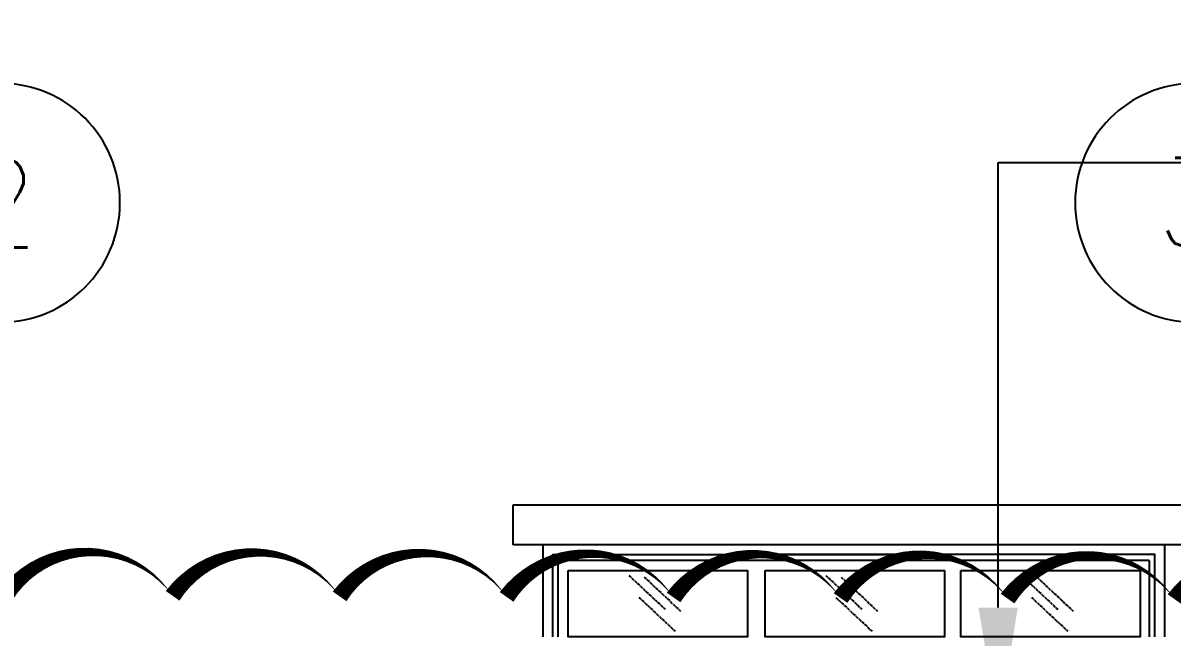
# Model space of a CAD drawing. Header units: inches. Extents: x 102027 to 175311, y -32523 to 10797.
# Drawn here: x 119899 to 125673, y -22463 to -19380 of the extents above; entities that cross this region are included whole.
import ezdxf
from ezdxf import colors
from ezdxf.entities.mleader import LeaderData, LeaderLine
from ezdxf.enums import TextEntityAlignment as Align
from ezdxf.math import Vec2, Vec3

# ---------------------------------------------------------------- set-up
doc = ezdxf.new("R2010")
doc.units = ezdxf.units.IN
doc.header["$MEASUREMENT"] = 0
doc.linetypes.add('CENTER', pattern=[2, 1.25, -0.25, 0.25, -0.25])
doc.linetypes.add('HIDDEN2', pattern=[0.1875, 0.125, -0.0625])
for name, color, linetype in [('GRID_TXT45', 4, 'Continuous'), ('M-HVAC-DUCT-NEW', 5, 'Continuous'), ('M-HVAC-PIPE-NEW', 6, 'HIDDEN2'), ('M-X-BKGD', 8, 'Continuous')]:
    doc.layers.add(name, color=color, linetype=linetype)
doc.styles.add('RomanS', font='romans.shx', dxfattribs={"width": 0.8})
doc.styles.add('SIMPLEX', font='simplex.shx')

# ---------------------------------------------------------------- blocks, each defined once
blk = doc.blocks.new('GRID_SYM')
at = {"color": 2}
blk.add_circle((0, 6), 6, dxfattribs=at)
at = {"layer": 'GRID_TXT45', "color": 4, "style": 'SIMPLEX'}
blk.add_attdef('GRD_TXT', text='', height=4.5, dxfattribs=at).set_placement((0, 6), align=Align.MIDDLE_CENTER)

msp = doc.modelspace()

# ---------------------------------------------------------------- linework, layer by layer
at = {"layer": 'M-HVAC-DUCT-NEW', "color": 2}
msp.add_lwpolyline([(132399.7, -22295.6, 0, 83.9, 0.520567), (131560.5, -22292.8, 0, 83.9, 0.520567), (130721.3, -22290, 0, 83.9, 0.520567), (129882.1, -22287.2, 0, 83.9, 0.520567), (129042.9, -22284.4, 0, 83.9, 0.520567), (128203.7, -22281.6, 0, 83.9, 0.520567), (127364.5, -22278.8, 0, 83.9, 0.520567), (126525.3, -22276, 0, 83.9, 0.520567), (125686.1, -22273.2, 0, 83.9, 0.520567), (124846.9, -22270.5, 0, 83.9, 0.520567), (124007.7, -22267.7, 0, 83.9, 0.520567), (123168.5, -22264.9, 0, 83.9, 0.520567), (122329.3, -22262.1, 0, 83.9, 0.520567), (121490.1, -22259.3, 0, 83.9, 0.520567), (120650.9, -22256.5, 0, 83.9, 0.520567), (119811.6, -22253.7, 0, 83.9, 0.520567)], format="xyseb", dxfattribs=at)
at = {"layer": 'M-X-BKGD', "color": 8}
for p, q in [((122361.6, -21799.8), (129211.6, -21799.8)), ((122361.6, -21999.8), (122361.6, -21799.8)), ((122511.6, -21999.8), (122361.6, -21999.8)), ((125636.6, -21999.8), (122511.6, -21999.8)), ((122511.6, -21999.8), (122511.6, -22463.4)), ((125936.6, -21999.8), (125636.6, -21999.8)), ((125636.6, -22463.4), (125636.6, -21999.8)), ((125558.1, -22079.3), (122586, -22079.3)), ((122586, -22079.3), (122586, -22463.4)), ((125558.1, -22079.3), (125558.1, -22463.4))]:
    msp.add_line(p, q, dxfattribs=at)
at = {"layer": 'M-X-BKGD', "color": 8, "linetype": 'CENTER', "ltscale": 10}
for p, q in [((122943.8, -22154.2), (123126.1, -22324.4)), ((123021.5, -22163.1), (123203.8, -22333.3)), ((123933, -22154.2), (124115.3, -22324.4)), ((124010.7, -22163.1), (124193, -22333.3)), ((124916.6, -22154.2), (125098.9, -22324.4)), ((124994.3, -22163.1), (125176.6, -22333.3)), ((122994.6, -22264.7), (123176.9, -22434.9)), ((123983.8, -22264.7), (124166.1, -22434.9)), ((124967.4, -22264.7), (125149.7, -22434.9))]:
    msp.add_line(p, q, dxfattribs=at)
at = {"layer": 'M-X-BKGD', "color": 8}
for points in [[(122561.6, -22463.4), (122561.6, -22049.8), (123586.6, -22049.8)], [(124561.6, -22049.8), (123586.6, -22049.8)], [(123586.6, -22049.8), (124561.6, -22049.8)], [(125586.6, -22463.4), (125586.6, -22049.8), (124561.6, -22049.8)]]:
    msp.add_lwpolyline(points, dxfattribs=at)
for points in [[(122639.4, -22129), (123540.2, -22129), (123540.2, -22462.1), (122639.4, -22462.1)], [(123628.6, -22129), (124529.4, -22129), (124529.4, -22462.1), (123628.6, -22462.1)], [(124612.3, -22129), (125513, -22129), (125513, -22462.1), (124612.3, -22462.1)]]:
    msp.add_lwpolyline(points, close=True, dxfattribs=at)

# ---------------------------------------------------------------- block references
ref = msp.add_blockref('GRID_SYM', (119786.4, -20883.1), dxfattribs=dict(at, xscale=-100, yscale=100, zscale=100))
ref.add_attrib('GRD_TXT', '2', dxfattribs={"layer": 'GRID_TXT45', "color": 4, "height": 450, "style": 'SIMPLEX'}).set_placement((119786.4, -20283.1), align=Align.MIDDLE_CENTER)
ref = msp.add_blockref('GRID_SYM', (125786.4, -20883.1), dxfattribs=dict(at, xscale=-100, yscale=100, zscale=100))
ref.add_attrib('GRD_TXT', '3', dxfattribs={"layer": 'GRID_TXT45', "color": 4, "height": 450, "style": 'SIMPLEX'}).set_placement((125786.4, -20283.1), align=Align.MIDDLE_CENTER)

# ---------------------------------------------------------------- next in the draw order: leaders
at = {"layer": 'M-HVAC-PIPE-NEW'}
ml = msp.add_multileader_mtext('Standard', dxfattribs=at)
ml.set_content('RAIN PROOF LOUVERS\\P(TYP.)', color=2, style='RomanS')
ml.set_leader_properties(color=2)
ml.build(insert=Vec2(0, 0))
ml.multileader.update_dxf_attribs({"dogleg_length": 16769.6, "arrow_head_size": 600})
ctx = ml.context
ctx.base_point, ctx.char_height, ctx.arrow_head_size, ctx.landing_gap_size, ctx.plane_origin = Vec3(127262.3, -20080.3), 600, 600, 1000, Vec3(129700, -12682.8)
notes = []
notes.append((ctx, [(0, (1, 1, 0), (124799.9, -20080.3), (1, 0), 2462.4, [(0, [(124799.9, -22915.8)], 0, [])])]))
ctx.mtext.insert, ctx.mtext.flow_direction = Vec3(128262.3, -19680.3), 5
ctx.mtext.has_bg_fill, ctx.mtext.bg_color, ctx.mtext.bg_scale_factor, ctx.mtext.bg_transparency, ctx.mtext.use_window_bg_color = 1, -1023410167, 1.5, 0, 1
for ctx, leaders in notes:
    for number, flags, end, landing, length, lines in leaders:
        leader = LeaderData()
        leader.index, (leader.has_last_leader_line, leader.has_dogleg_vector, leader.attachment_direction) = number, flags
        leader.last_leader_point, leader.dogleg_vector, leader.dogleg_length = Vec3(end), Vec3(landing), length
        for number, points, colour, breaks in lines:
            line = LeaderLine()
            line.index, line.vertices, line.color, line.breaks = number, Vec3.list(points), colors.encode_raw_color(colour), breaks
            leader.lines.append(line)
        ctx.leaders.append(leader)

doc.saveas('drawing.dxf')
